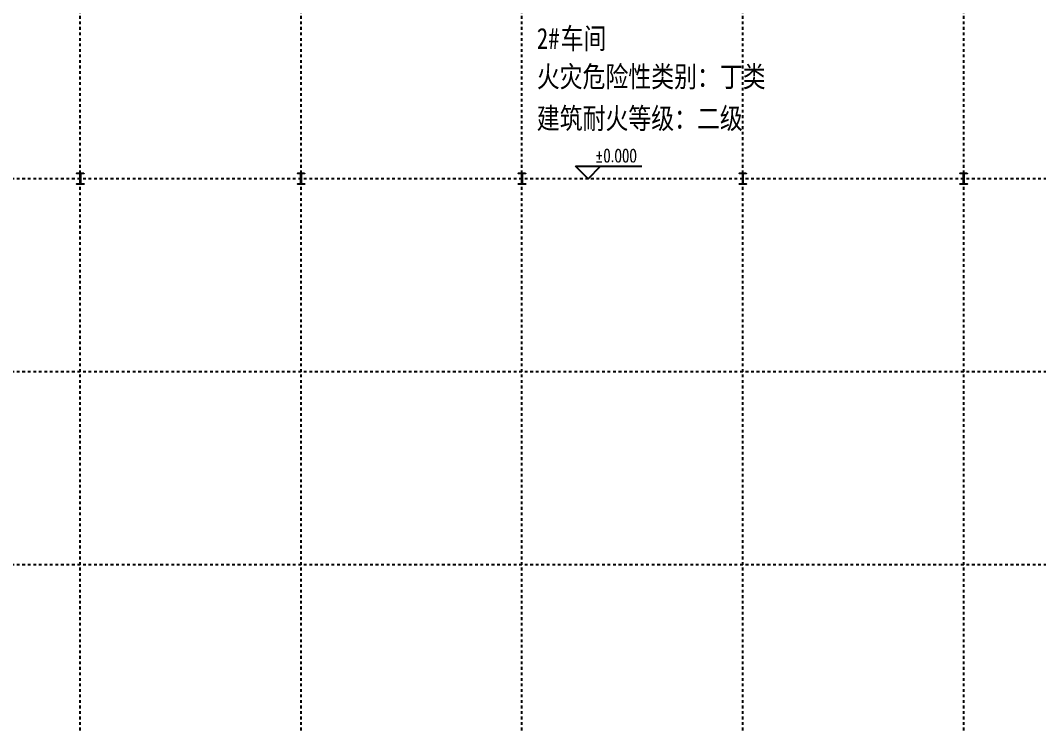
# Model space of a CAD drawing. Header units: millimetres. Extents: x 418357 to 841680, y 53918 to 109839.
# Drawn here: x 418378.69 to 418415.57, y 55116.13 to 55141.7 of the extents above; entities that cross this region are included whole.
import ezdxf

# ---------------------------------------------------------------- set-up
doc = ezdxf.new("R2010")
doc.units = ezdxf.units.MM
doc.linetypes.add('DOTE', pattern=[2.42, 2, -0.2, 0.02, -0.2])
for name, color, linetype in [('0 - 梁柱', 3, 'Continuous'), ('DIM_ELEV', 171, 'Continuous'), ('DOTE', 8, 'DOTE'), ('PUB_TEXT', 7, 'Continuous')]:
    doc.layers.add(name, color=color, linetype=linetype)
doc.styles.add('_TCH_DIM', font='SIMPLEX', dxfattribs={"bigfont": 'GBCBIG'})
doc.styles.add('宋体', font='', dxfattribs={"width": 0.8})
doc.styles.get('宋体').set_extended_font_data('SimSun')

# ---------------------------------------------------------------- blocks, each defined once
blk = doc.blocks.new('A$C670E4FA6')
at = {"layer": '0 - 梁柱'}
h = blk.add_hatch(color=256, dxfattribs=at)
h.paths.add_polyline_path([(125, 0), (0, 0), (0, 12), (120, 12), (120, 200), (125, 200)])
h.paths.add_polyline_path([(250, 0), (125, 0), (125, 200), (130, 200), (130, 12), (250, 12)])
h.paths.add_polyline_path([(250, 388), (130, 388), (130, 200), (125, 200), (125, 400), (250, 400)])
h.paths.add_polyline_path([(125, 200), (120, 200), (120, 388), (0, 388), (0, 400), (125, 400)])
blk.add_lwpolyline([(0, 400), (0, 388), (120, 388), (120, 12), (0, 12), (0, 0), (250, 0), (250, 12), (130, 12), (130, 388), (250, 388), (250, 400)], close=True, dxfattribs=at)
blk = doc.blocks.new('1325346')
at = {"layer": 'DIM_ELEV', "lineweight": -2}
for p, q in [((473429.2, 86597.2), (472979.2, 87047.2)), ((472979.2, 87047.2), (475378.7, 87047.2)), ((473429.2, 86597.2), (473879.2, 87047.2))]:
    blk.add_line(p, q, dxfattribs=at)
at = {"layer": 'DOTE'}
for p, q in [((455034.4, 64597.2), (455034.4, 108597.2)), ((463034.4, 64597.2), (463034.4, 108597.2)), ((471034.4, 64597.2), (471034.4, 108597.2)), ((479034.4, 64597.2), (479034.4, 108597.2)), ((487034.4, 64597.2), (487034.4, 108597.2)), ((512034.4, 86597.2), (438034.4, 86597.2)), ((512034.4, 79597.2), (438034.4, 79597.2)), ((512034.4, 72597.2), (438034.4, 72597.2))]:
    blk.add_line(p, q, dxfattribs=at)
at = {"layer": '0 - 梁柱', "xscale": -1}
for p in [(455159.4, 86397.2), (463159.4, 86397.2), (471159.4, 86397.2), (479159.4, 86397.2), (487159.4, 86397.2)]:
    blk.add_blockref('A$C670E4FA6', p, dxfattribs=at)
at = {"layer": 'PUB_TEXT', "lineweight": -2}
for s, height, style, width, p in [('2#', 759.49, '宋体', 0.8, (471571.9, 91302.8)), ('车间', 759.49, '宋体', 0.8, (472436, 91302.8)), ('火灾危险性类别：丁类', 759.49, '宋体', 0.8, (471571.9, 89918.6)), ('建筑耐火等级：二级', 759.49, '宋体', 0.8, (471571.9, 88405.7)), ('%%P0.000', 446.25, '_TCH_DIM', 0.705882, (473683.7, 87204.7))]:
    blk.add_text(s, height=height, dxfattribs=dict(at, style=style, width=width)).set_placement(p)

msp = doc.modelspace()

# ---------------------------------------------------------------- block references
at = {"layer": 'Defpoints', "lineweight": -2, "xscale": 0.001, "yscale": 0.001, "zscale": 0.001}
msp.add_blockref('1325346', (417925.824, 55049.363), dxfattribs=at)

doc.saveas('drawing.dxf')
